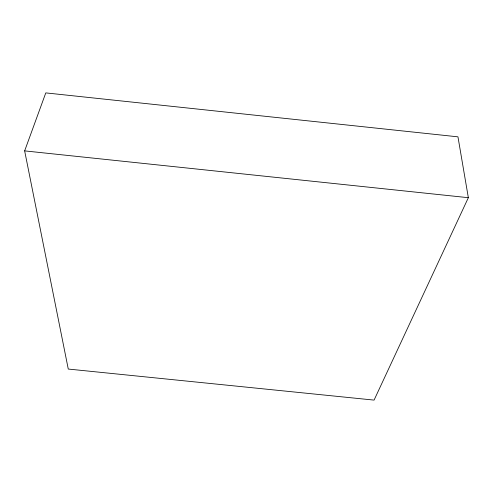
<?xml version="1.0" encoding="UTF-8"?>
<svg xmlns="http://www.w3.org/2000/svg" width="493" height="493" viewBox="0 0 493 493"><rect width="100%" height="100%" fill="white"/><g stroke="black" fill="none" stroke-linecap="round" stroke-linejoin="round"><path stroke-width="0.74" d="M24.65 150.889L45.787 92.894L457.96 136.838L468.35 197.693L374.076 400.106L68.268 369.054L24.65 150.889L468.35 197.693"/></g></svg>
